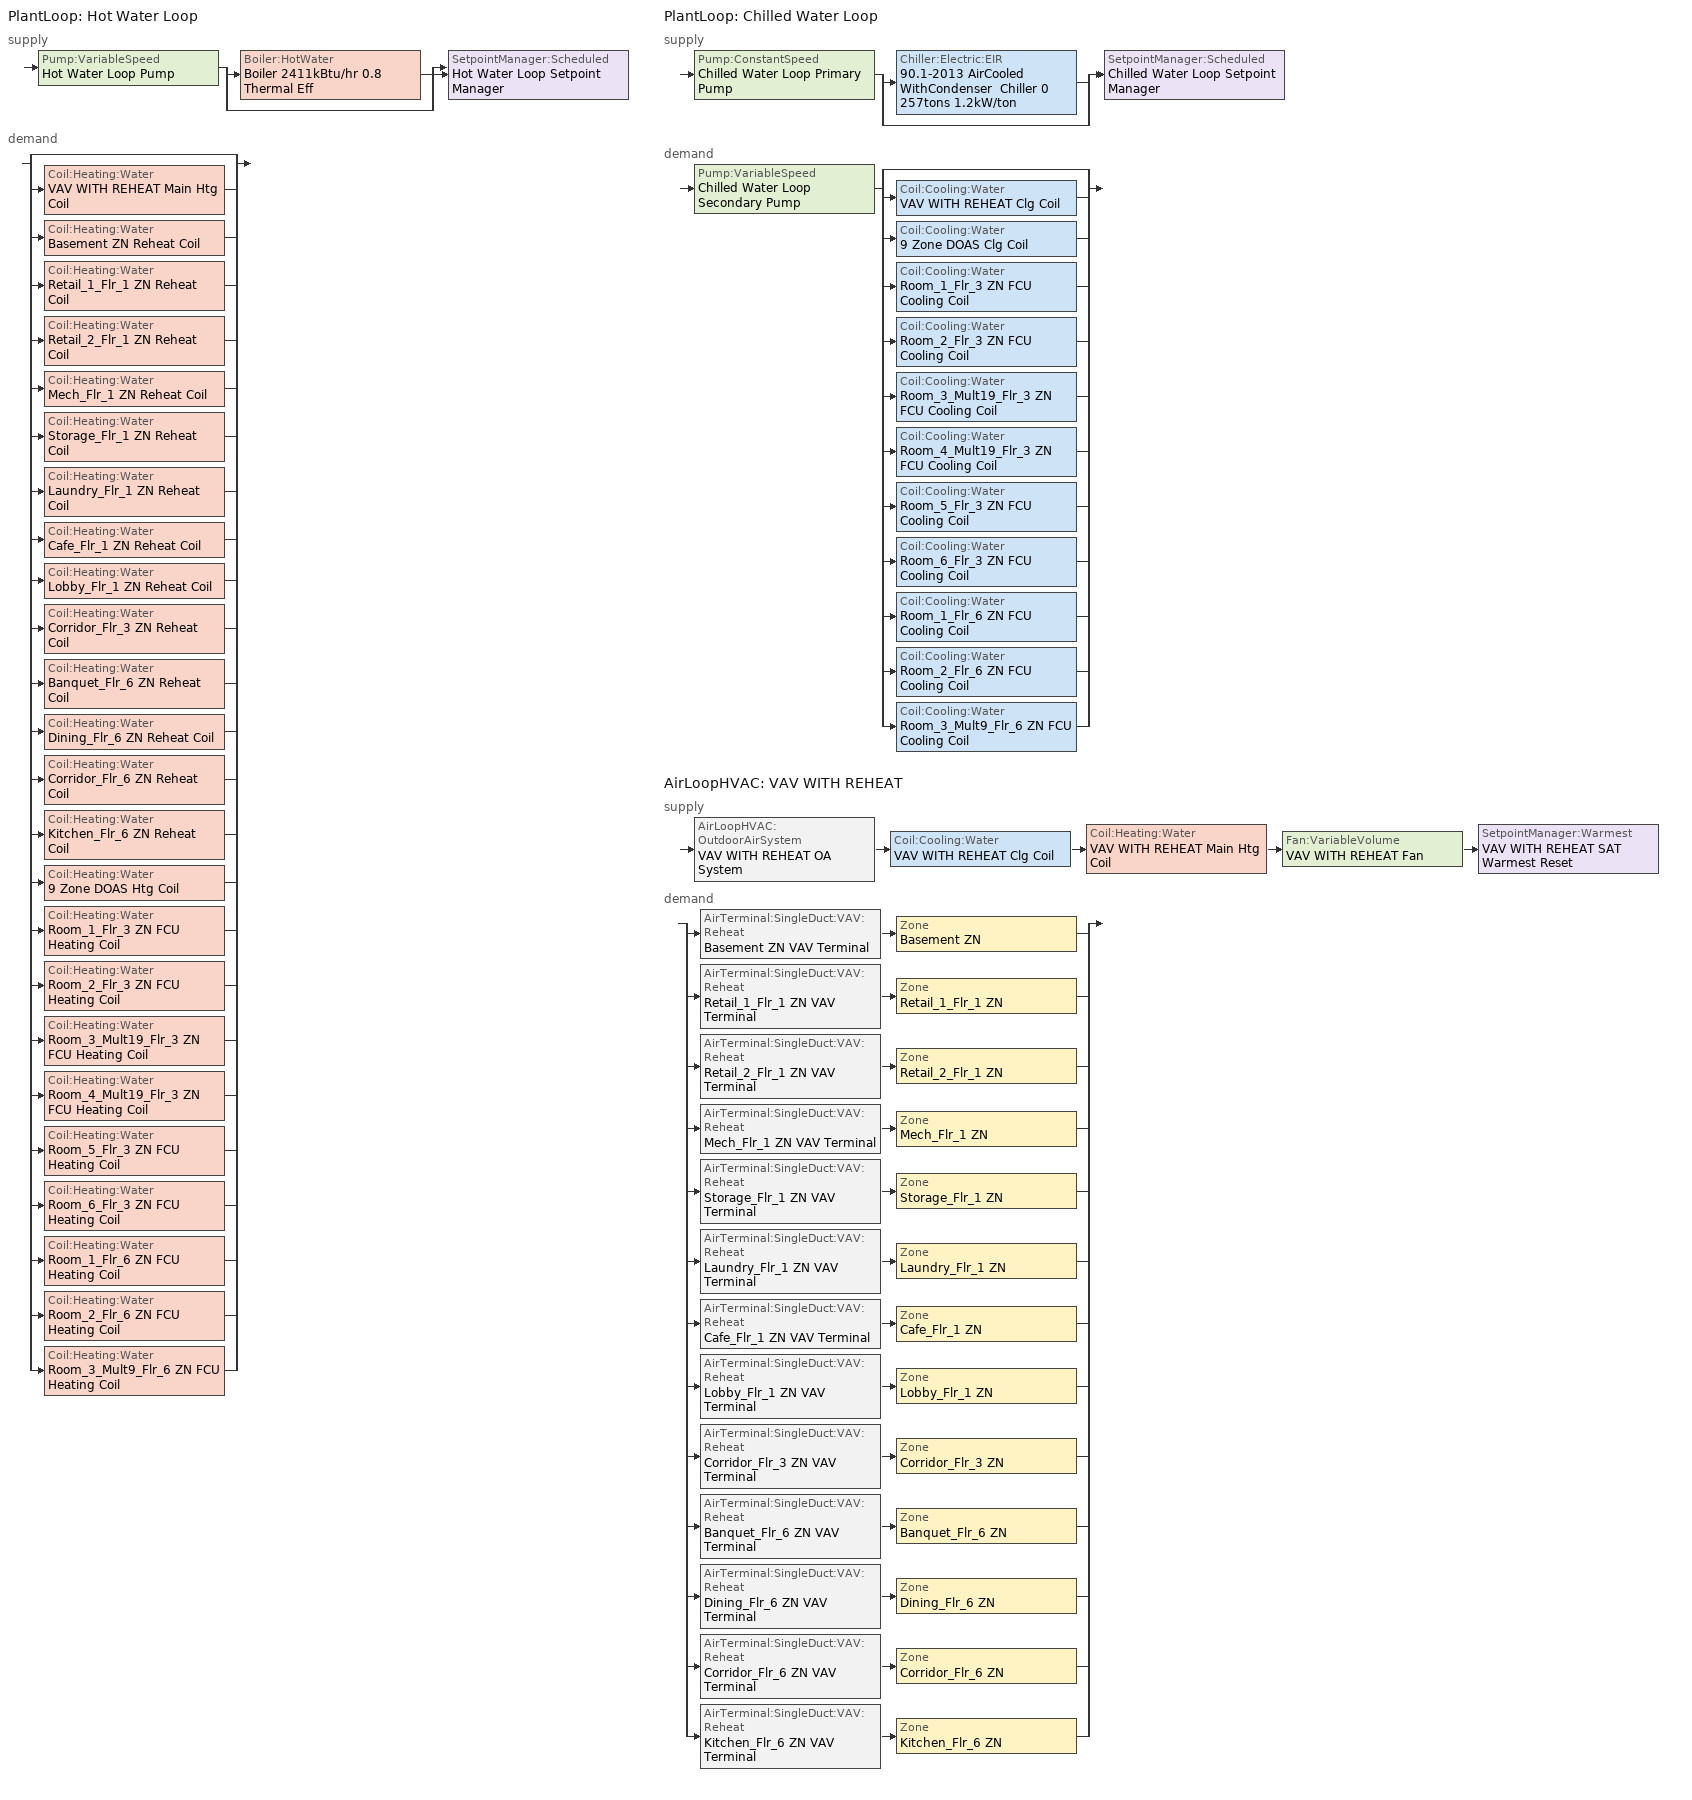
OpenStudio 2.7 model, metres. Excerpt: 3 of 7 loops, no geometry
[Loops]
PlantLoop 'Hot Water Loop'
 supply: Pump:VariableSpeed 'Hot Water Loop Pump' > split
  | Boiler:HotWater 'Boiler 2411kBtu/hr 0.8 Thermal Eff'
  | bypass
  join > SetpointManager:Scheduled 'Hot Water Loop Setpoint Manager'
 demand: split
  | bypass
  | Coil:Heating:Water 'VAV WITH REHEAT Main Htg Coil'
  | Coil:Heating:Water 'Basement ZN Reheat Coil'
  | Coil:Heating:Water 'Retail_1_Flr_1 ZN Reheat Coil'
  | Coil:Heating:Water 'Retail_2_Flr_1 ZN Reheat Coil'
  | Coil:Heating:Water 'Mech_Flr_1 ZN Reheat Coil'
  | Coil:Heating:Water 'Storage_Flr_1 ZN Reheat Coil'
  | Coil:Heating:Water 'Laundry_Flr_1 ZN Reheat Coil'
  | Coil:Heating:Water 'Cafe_Flr_1 ZN Reheat Coil'
  | Coil:Heating:Water 'Lobby_Flr_1 ZN Reheat Coil'
  | Coil:Heating:Water 'Corridor_Flr_3 ZN Reheat Coil'
  | Coil:Heating:Water 'Banquet_Flr_6 ZN Reheat Coil'
  | Coil:Heating:Water 'Dining_Flr_6 ZN Reheat Coil'
  | Coil:Heating:Water 'Corridor_Flr_6 ZN Reheat Coil'
  | Coil:Heating:Water 'Kitchen_Flr_6 ZN Reheat Coil'
  | Coil:Heating:Water '9 Zone DOAS Htg Coil'
  | Coil:Heating:Water 'Room_1_Flr_3 ZN FCU Heating Coil'
  | Coil:Heating:Water 'Room_2_Flr_3 ZN FCU Heating Coil'
  | Coil:Heating:Water 'Room_3_Mult19_Flr_3 ZN FCU Heating Coil'
  | Coil:Heating:Water 'Room_4_Mult19_Flr_3 ZN FCU Heating Coil'
  | Coil:Heating:Water 'Room_5_Flr_3 ZN FCU Heating Coil'
  | Coil:Heating:Water 'Room_6_Flr_3 ZN FCU Heating Coil'
  | Coil:Heating:Water 'Room_1_Flr_6 ZN FCU Heating Coil'
  | Coil:Heating:Water 'Room_2_Flr_6 ZN FCU Heating Coil'
  | Coil:Heating:Water 'Room_3_Mult9_Flr_6 ZN FCU Heating Coil'
PlantLoop 'Chilled Water Loop'
 supply: Pump:ConstantSpeed 'Chilled Water Loop Primary Pump' > split
  | Chiller:Electric:EIR '90.1-2013 AirCooled WithCondenser  Chiller 0 257tons 1.2kW/ton'
  | bypass
  join > SetpointManager:Scheduled 'Chilled Water Loop Setpoint Manager'
 demand: Pump:VariableSpeed 'Chilled Water Loop Secondary Pump' > split
  | bypass
  | Coil:Cooling:Water 'VAV WITH REHEAT Clg Coil'
  | Coil:Cooling:Water '9 Zone DOAS Clg Coil'
  | Coil:Cooling:Water 'Room_1_Flr_3 ZN FCU Cooling Coil'
  | Coil:Cooling:Water 'Room_2_Flr_3 ZN FCU Cooling Coil'
  | Coil:Cooling:Water 'Room_3_Mult19_Flr_3 ZN FCU Cooling Coil'
  | Coil:Cooling:Water 'Room_4_Mult19_Flr_3 ZN FCU Cooling Coil'
  | Coil:Cooling:Water 'Room_5_Flr_3 ZN FCU Cooling Coil'
  | Coil:Cooling:Water 'Room_6_Flr_3 ZN FCU Cooling Coil'
  | Coil:Cooling:Water 'Room_1_Flr_6 ZN FCU Cooling Coil'
  | Coil:Cooling:Water 'Room_2_Flr_6 ZN FCU Cooling Coil'
  | Coil:Cooling:Water 'Room_3_Mult9_Flr_6 ZN FCU Cooling Coil'
AirLoopHVAC 'VAV WITH REHEAT'
 supply: AirLoopHVAC:OutdoorAirSystem 'VAV WITH REHEAT OA System' > Coil:Cooling:Water 'VAV WITH REHEAT Clg Coil' > Coil:Heating:Water 'VAV WITH REHEAT Main Htg Coil' > Fan:VariableVolume 'VAV WITH REHEAT Fan' > SetpointManager:Warmest 'VAV WITH REHEAT SAT Warmest Reset'
 demand: split
  | AirTerminal:SingleDuct:VAV:Reheat 'Basement ZN VAV Terminal' > Zone 'Basement ZN'
  | AirTerminal:SingleDuct:VAV:Reheat 'Retail_1_Flr_1 ZN VAV Terminal' > Zone 'Retail_1_Flr_1 ZN'
  | AirTerminal:SingleDuct:VAV:Reheat 'Retail_2_Flr_1 ZN VAV Terminal' > Zone 'Retail_2_Flr_1 ZN'
  | AirTerminal:SingleDuct:VAV:Reheat 'Mech_Flr_1 ZN VAV Terminal' > Zone 'Mech_Flr_1 ZN'
  | AirTerminal:SingleDuct:VAV:Reheat 'Storage_Flr_1 ZN VAV Terminal' > Zone 'Storage_Flr_1 ZN'
  | AirTerminal:SingleDuct:VAV:Reheat 'Laundry_Flr_1 ZN VAV Terminal' > Zone 'Laundry_Flr_1 ZN'
  | AirTerminal:SingleDuct:VAV:Reheat 'Cafe_Flr_1 ZN VAV Terminal' > Zone 'Cafe_Flr_1 ZN'
  | AirTerminal:SingleDuct:VAV:Reheat 'Lobby_Flr_1 ZN VAV Terminal' > Zone 'Lobby_Flr_1 ZN'
  | AirTerminal:SingleDuct:VAV:Reheat 'Corridor_Flr_3 ZN VAV Terminal' > Zone 'Corridor_Flr_3 ZN'
  | AirTerminal:SingleDuct:VAV:Reheat 'Banquet_Flr_6 ZN VAV Terminal' > Zone 'Banquet_Flr_6 ZN'
  | AirTerminal:SingleDuct:VAV:Reheat 'Dining_Flr_6 ZN VAV Terminal' > Zone 'Dining_Flr_6 ZN'
  | AirTerminal:SingleDuct:VAV:Reheat 'Corridor_Flr_6 ZN VAV Terminal' > Zone 'Corridor_Flr_6 ZN'
  | AirTerminal:SingleDuct:VAV:Reheat 'Kitchen_Flr_6 ZN VAV Terminal' > Zone 'Kitchen_Flr_6 ZN'
[Sizing:Zone] Zone Cooling Design Supply Air Temperature Input Method=SupplyAirTemperature; Zone Cooling Design Supply Air Temperature {C}=12.7778; Zone Cooling Design Supply Air Temperature Difference {deltaC}=11.11; Zone Heating Design Supply Air Temperature Input Method=SupplyAirTemperature; Zone Heating Design Supply Air Temperature {C}=40; Zone Heating Design Supply Air Temperature Difference {deltaC}=11.11; Zone Cooling Design Supply Air Humidity Ratio {kg-H2O/kg-air}=0.0085; Zone Heating Design Supply Air Humidity Ratio {kg-H2O/kg-air}=0.008; Cooling Design Air Flow Method=DesignDayWithLimit; Heating Design Air Flow Method=DesignDay; Account for Dedicated Outdoor Air System=No; Dedicated Outdoor Air System Control Strategy=NeutralSupplyAir; Dedicated Outdoor Air Low Setpoint Temperature for Design {C}=autosize; Dedicated Outdoor Air High Setpoint Temperature for Design {C}=autosize
Name | Cooling Minimum Air Flow {m3/s}
Banquet_Flr_6 ZN; Cafe_Flr_1 ZN; Corridor_Flr_3 ZN; Corridor_Flr_6 ZN; Dining_Flr_6 ZN; Lobby_Flr_1 ZN; Mech_Flr_1 ZN; Retail_1_Flr_1 ZN; Retail_2_Flr_1 ZN; Storage_Flr_1 ZN
Laundry_Flr_1 ZN | 0.235679
[Zone equipment]
Banquet_Flr_6 ZN: Banquet_Flr_6 ZN VAV Terminal, Banquet_Flr_6 Exhaust Fan
Basement ZN: Basement ZN VAV Terminal
Cafe_Flr_1 ZN: Cafe_Flr_1 ZN VAV Terminal
Corridor_Flr_3 ZN: Corridor_Flr_3 ZN VAV Terminal
Corridor_Flr_6 ZN: Corridor_Flr_6 ZN VAV Terminal
Dining_Flr_6 ZN: Dining_Flr_6 ZN VAV Terminal, Dining_Flr_6 Exhaust Fan
Kitchen_Flr_6 ZN: Kitchen_Flr_6 ZN VAV Terminal, Kitchen_Flr_6 Exhaust Fan
Laundry_Flr_1 ZN: Laundry_Flr_1 ZN VAV Terminal, Laundry_Flr_1 Exhaust Fan
Lobby_Flr_1 ZN: Lobby_Flr_1 ZN VAV Terminal
Mech_Flr_1 ZN: Mech_Flr_1 ZN VAV Terminal
Retail_1_Flr_1 ZN: Retail_1_Flr_1 ZN VAV Terminal
Retail_2_Flr_1 ZN: Retail_2_Flr_1 ZN VAV Terminal
Storage_Flr_1 ZN: Storage_Flr_1 ZN VAV Terminal
[PlantLoop] Glycol Concentration=0; Plant Loop Volume {m3}=Autocalculate; Load Distribution Scheme=Optimal
Name | Fluid Type | Minimum Loop Temperature {C} | Maximum Loop Temperature {C} | Common Pipe Simulation
Hot Water Loop | Water | 10
Chilled Water Loop |  | 1 | 40 | CommonPipe
[Sizing:Plant] Sizing Option=NonCoincident; Zone Timesteps in Averaging Window=1; Coincident Sizing Factor Mode=None
Name | Loop Type | Design Loop Exit Temperature {C} | Loop Design Temperature Difference {deltaC}
Hot Water Loop | Heating | 60 | 11.1111
Chilled Water Loop | Cooling | 6.66667 | 6.66667
[SetpointManager:Scheduled] Control Variable=Temperature
Name | Schedule | Setpoint Node or NodeList
Hot Water Loop Setpoint Manager | Hot Water Loop Temp - 140F | Hot Water Loop Supply Outlet Node
Chilled Water Loop Setpoint Manager | Chilled Water Loop Temp - 44F | Chilled Water Loop Supply Outlet Node
[Pump:VariableSpeed] Pump Control Type=Intermittent; Skin Loss Radiative Fraction=0.5; Design Power Sizing Method=PowerPerFlowPerPressure; Design Electric Power per Unit Flow Rate {W/(m3/s)}=348701.1; Design Shaft Power per Unit Flow Rate per Unit Head {W-s/m3-Pa}=1.28205; Design Minimum Flow Rate Fraction=0
Name | Rated Pump Head {Pa} | Motor Efficiency | Fraction of Motor Inefficiencies to Fluid Stream | Coefficient 1 of the Part Load Performance Curve | Coefficient 2 of the Part Load Performance Curve | Coefficient 3 of the Part Load Performance Curve | Coefficient 4 of the Part Load Performance Curve
Hot Water Loop Pump | 179344 | 0.895
Chilled Water Loop Secondary Pump | 134508 | 0.917 | 0 | 0 | 0.0205 | 0.4101 | 0.5753
[Boiler:HotWater]
Boiler 2411kBtu/hr 0.8 Thermal Eff: Fuel Type=NaturalGas; Nominal Thermal Efficiency=0.8; Efficiency Curve Temperature Evaluation Variable=LeavingBoiler; Normalized Boiler Efficiency Curve=Boiler with Minimum Turndown; Design Water Outlet Temperature {C}=81; Minimum Part Load Ratio=0; Maximum Part Load Ratio=1.2; Optimum Part Load Ratio=1; Water Outlet Upper Temperature Limit {C}=95; Boiler Flow Mode=LeavingSetpointModulated; Parasitic Electric Load {W}=0; Sizing Factor=1.2
[Pump:ConstantSpeed]
Chilled Water Loop Primary Pump: Rated Flow Rate {m3/s}=autosize; Rated Pump Head {Pa}=44836; Rated Power Consumption {W}=autosize; Motor Efficiency=0.895; Fraction of Motor Inefficiencies to Fluid Stream=0; Pump Control Type=Intermittent; Design Power Sizing Method=PowerPerFlowPerPressure; Design Electric Power per Unit Flow Rate {W/(m3/s)}=348701.1; Design Shaft Power per Unit Flow Rate per Unit Head {W-s/m3-Pa}=1.28205
[Chiller:Electric:EIR]
90.1-2013 AirCooled WithCondenser  Chiller 0 257tons 1.2kW/ton: Reference Capacity {W}=Autosize; Reference COP {W/W}=2.96044; Reference Leaving Chilled Water Temperature {C}=6.66667; Reference Entering Condenser Fluid Temperature {C}=35; Cooling Capacity Function of Temperature Curve=AirCooled_Chiller_2010_PathA_CAPFT; Electric Input to Cooling Output Ratio Function of Temperature Curve=AirCooled_Chiller_2010_PathA_EIRFT; Electric Input to Cooling Output Ratio Function of Part Load Ratio Curve=AirCooled_Chiller_AllCapacities_2004_2010_EIRFPLR; Minimum Part Load Ratio=0.15; Maximum Part Load Ratio=1; Optimum Part Load Ratio=1; Minimum Unloading Ratio=0.25; Condenser Type=AirCooled; Leaving Chilled Water Lower Temperature Limit {C}=2.22222; Chiller Flow Mode=ConstantFlow; Design Heat Recovery Water Flow Rate {m3/s}=0; Sizing Factor=1; Basin Heater Capacity {W/K}=0; Basin Heater Setpoint Temperature {C}=10
[AirLoopHVAC]
VAV WITH REHEAT: Availability Schedule=HotelLarge HVACOperationSchd; Design Supply Air Flow Rate {m3/s}=AutoSize
[Sizing:System]
VAV WITH REHEAT: Type of Load to Size On=Sensible; Design Outdoor Air Flow Rate {m3/s}=9.34373; Central Heating Maximum System Air Flow Ratio=0.3; Preheat Design Temperature {C}=7.22222; Preheat Design Humidity Ratio {kg-H2O/kg-Air}=0.008; Precool Design Temperature {C}=12.7778; Precool Design Humidity Ratio {kg-H2O/kg-Air}=0.008; Central Cooling Design Supply Air Temperature {C}=12.7778; Central Heating Design Supply Air Temperature {C}=12.7778; Sizing Option=Coincident; 100% Outdoor Air in Cooling=No; 100% Outdoor Air in Heating=No; Central Cooling Design Supply Air Humidity Ratio {kg-H2O/kg-Air}=0.0085; Central Heating Design Supply Air Humidity Ratio {kg-H2O/kg-Air}=0.008; Cooling Design Air Flow Method=DesignDay; Cooling Design Air Flow Rate {m3/s}=0; Heating Design Air Flow Method=DesignDay; Heating Design Air Flow Rate {m3/s}=0; System Outdoor Air Method=ZoneSum; Zone Maximum Outdoor Air Fraction=1; Cooling Supply Air Flow Rate Per Floor Area {m3/s-m2}=0.00996765; Cooling Fraction of Autosized Cooling Supply Air Flow Rate=1; Cooling Supply Air Flow Rate Per Unit Cooling Capacity {m3/s-W}=3.94755e-05; Heating Supply Air Flow Rate Per Floor Area {m3/s-m2}=0.00996765; Heating Fraction of Autosized Heating Supply Air Flow Rate=1; Heating Fraction of Autosized Cooling Supply Air Flow Rate=1; Heating Supply Air Flow Rate Per Unit Heating Capacity {m3/s-W}=3.15882e-05; Cooling Design Capacity Method=CoolingDesignCapacity; Cooling Design Capacity {W}=autosize; Cooling Design Capacity Per Floor Area {W/m2}=234.7; Fraction of Autosized Cooling Design Capacity=1; Heating Design Capacity Method=HeatingDesignCapacity; Heating Design Capacity {W}=autosize; Heating Design Capacity Per Floor Area {W/m2}=157; Fraction of Autosized Heating Design Capacity=1; Central Cooling Capacity Control Method=OnOff
[Fan:VariableVolume]
VAV WITH REHEAT Fan: Availability Schedule=Always On Discrete; Fan Total Efficiency=0.6175; Pressure Rise {Pa}=1389.92; Maximum Flow Rate {m3/s}=Autosize; Fan Power Minimum Flow Rate Input Method=Fraction; Fan Power Minimum Flow Fraction=0.25; Fan Power Minimum Air Flow Rate {m3/s}=0; Motor Efficiency=0.95; Motor In Airstream Fraction=1; Fan Power Coefficient 1=0.04076; Fan Power Coefficient 2=0.0881; Fan Power Coefficient 3=-0.0729; Fan Power Coefficient 4=0.9437; Fan Power Coefficient 5=0
[Coil:Heating:Water] Availability Schedule=Always On Discrete; Rated Inlet Water Temperature {C}=60; Rated Outlet Water Temperature {C}=48.8889
Name | Rated Inlet Air Temperature {C} | Rated Outlet Air Temperature {C}
VAV WITH REHEAT Main Htg Coil | 7.22222 | 12.7778
Basement ZN Reheat Coil; Retail_1_Flr_1 ZN Reheat Coil; Retail_2_Flr_1 ZN Reheat Coil; Mech_Flr_1 ZN Reheat Coil; Storage_Flr_1 ZN Reheat Coil; Laundry_Flr_1 ZN Reheat Coil; Cafe_Flr_1 ZN Reheat Coil; Lobby_Flr_1 ZN Reheat Coil; Corridor_Flr_3 ZN Reheat Coil; Banquet_Flr_6 ZN Reheat Coil; Dining_Flr_6 ZN Reheat Coil; Corridor_Flr_6 ZN Reheat Coil; Kitchen_Flr_6 ZN Reheat Coil | 12.7778 | 32.2222
9 Zone DOAS Htg Coil | 16.6 | 32.2
Room_1_Flr_3 ZN FCU Heating Coil; Room_2_Flr_3 ZN FCU Heating Coil; Room_3_Mult19_Flr_3 ZN FCU Heating Coil; Room_4_Mult19_Flr_3 ZN FCU Heating Coil; Room_5_Flr_3 ZN FCU Heating Coil; Room_6_Flr_3 ZN FCU Heating Coil; Room_1_Flr_6 ZN FCU Heating Coil; Room_2_Flr_6 ZN FCU Heating Coil; Room_3_Mult9_Flr_6 ZN FCU Heating Coil | 16.6 | 40
[Controller:WaterCoil] Minimum Actuated Flow {m3/s}=0
Name | Water Coil | Action | Controller Convergence Tolerance {deltaC}
VAV WITH REHEAT Main Htg Coil Controller | VAV WITH REHEAT Main Htg Coil | Normal | 0.0001
VAV WITH REHEAT Clg Coil Controller | VAV WITH REHEAT Clg Coil | Reverse
Basement ZN Reheat Coil Controller | Basement ZN Reheat Coil | Normal | 0.0001
Retail_1_Flr_1 ZN Reheat Coil Controller | Retail_1_Flr_1 ZN Reheat Coil | Normal | 0.0001
Retail_2_Flr_1 ZN Reheat Coil Controller | Retail_2_Flr_1 ZN Reheat Coil | Normal | 0.0001
Mech_Flr_1 ZN Reheat Coil Controller | Mech_Flr_1 ZN Reheat Coil | Normal | 0.0001
Storage_Flr_1 ZN Reheat Coil Controller | Storage_Flr_1 ZN Reheat Coil | Normal | 0.0001
Laundry_Flr_1 ZN Reheat Coil Controller | Laundry_Flr_1 ZN Reheat Coil | Normal | 0.0001
Cafe_Flr_1 ZN Reheat Coil Controller | Cafe_Flr_1 ZN Reheat Coil | Normal | 0.0001
Lobby_Flr_1 ZN Reheat Coil Controller | Lobby_Flr_1 ZN Reheat Coil | Normal | 0.0001
Corridor_Flr_3 ZN Reheat Coil Controller | Corridor_Flr_3 ZN Reheat Coil | Normal | 0.0001
Banquet_Flr_6 ZN Reheat Coil Controller | Banquet_Flr_6 ZN Reheat Coil | Normal | 0.0001
Dining_Flr_6 ZN Reheat Coil Controller | Dining_Flr_6 ZN Reheat Coil | Normal | 0.0001
Corridor_Flr_6 ZN Reheat Coil Controller | Corridor_Flr_6 ZN Reheat Coil | Normal | 0.0001
Kitchen_Flr_6 ZN Reheat Coil Controller | Kitchen_Flr_6 ZN Reheat Coil | Normal | 0.0001
9 Zone DOAS Htg Coil Controller | 9 Zone DOAS Htg Coil | Normal | 0.0001
9 Zone DOAS Clg Coil Controller | 9 Zone DOAS Clg Coil | Reverse
Room_1_Flr_3 ZN FCU Cooling Coil Controller | Room_1_Flr_3 ZN FCU Cooling Coil | Reverse
Room_1_Flr_3 ZN FCU Heating Coil Controller | Room_1_Flr_3 ZN FCU Heating Coil | Normal | 0.0001
Room_2_Flr_3 ZN FCU Cooling Coil Controller | Room_2_Flr_3 ZN FCU Cooling Coil | Reverse
Room_2_Flr_3 ZN FCU Heating Coil Controller | Room_2_Flr_3 ZN FCU Heating Coil | Normal | 0.0001
Room_3_Mult19_Flr_3 ZN FCU Cooling Coil Controller | Room_3_Mult19_Flr_3 ZN FCU Cooling Coil | Reverse
Room_3_Mult19_Flr_3 ZN FCU Heating Coil Controller | Room_3_Mult19_Flr_3 ZN FCU Heating Coil | Normal | 0.0001
Room_4_Mult19_Flr_3 ZN FCU Cooling Coil Controller | Room_4_Mult19_Flr_3 ZN FCU Cooling Coil | Reverse
Room_4_Mult19_Flr_3 ZN FCU Heating Coil Controller | Room_4_Mult19_Flr_3 ZN FCU Heating Coil | Normal | 0.0001
Room_5_Flr_3 ZN FCU Cooling Coil Controller | Room_5_Flr_3 ZN FCU Cooling Coil | Reverse
Room_5_Flr_3 ZN FCU Heating Coil Controller | Room_5_Flr_3 ZN FCU Heating Coil | Normal | 0.0001
Room_6_Flr_3 ZN FCU Cooling Coil Controller | Room_6_Flr_3 ZN FCU Cooling Coil | Reverse
Room_6_Flr_3 ZN FCU Heating Coil Controller | Room_6_Flr_3 ZN FCU Heating Coil | Normal | 0.0001
Room_1_Flr_6 ZN FCU Cooling Coil Controller | Room_1_Flr_6 ZN FCU Cooling Coil | Reverse
Room_1_Flr_6 ZN FCU Heating Coil Controller | Room_1_Flr_6 ZN FCU Heating Coil | Normal | 0.0001
Room_2_Flr_6 ZN FCU Cooling Coil Controller | Room_2_Flr_6 ZN FCU Cooling Coil | Reverse
Room_2_Flr_6 ZN FCU Heating Coil Controller | Room_2_Flr_6 ZN FCU Heating Coil | Normal | 0.0001
Room_3_Mult9_Flr_6 ZN FCU Cooling Coil Controller | Room_3_Mult9_Flr_6 ZN FCU Cooling Coil | Reverse
Room_3_Mult9_Flr_6 ZN FCU Heating Coil Controller | Room_3_Mult9_Flr_6 ZN FCU Heating Coil | Normal | 0.0001
[Coil:Cooling:Water] Availability Schedule=Always On Discrete; Design Inlet Water Temperature {C}=Autosize; Heat Exchanger Configuration=CrossFlow
VAV WITH REHEAT Clg Coil; 9 Zone DOAS Clg Coil; Room_1_Flr_3 ZN FCU Cooling Coil; Room_2_Flr_3 ZN FCU Cooling Coil; Room_3_Mult19_Flr_3 ZN FCU Cooling Coil; Room_4_Mult19_Flr_3 ZN FCU Cooling Coil; Room_5_Flr_3 ZN FCU Cooling Coil; Room_6_Flr_3 ZN FCU Cooling Coil; Room_1_Flr_6 ZN FCU Cooling Coil; Room_2_Flr_6 ZN FCU Cooling Coil; Room_3_Mult9_Flr_6 ZN FCU Cooling Coil
[Controller:OutdoorAir]
VAV WITH REHEAT OA Controller: Minimum Outdoor Air Flow Rate {m3/s}=autosize; Maximum Outdoor Air Flow Rate {m3/s}=Autosize; Economizer Control Type=DifferentialEnthalpy; Economizer Control Action Type=ModulateFlow; Lockout Type=NoLockout; Minimum Limit Type=FixedMinimum; Minimum Outdoor Air Schedule=HotelLarge MinOA_MotorizedDamper_Sched; Controller Mechanical Ventilation=VAV WITH REHEAT Vent Controller; High Humidity Control=No; Heat Recovery Bypass Control Type=BypassWhenOAFlowGreaterThanMinimum
[Controller:MechanicalVentilation]
VAV WITH REHEAT Vent Controller: Availability Schedule=Always On Discrete; System Outdoor Air Method=ZoneSum
[AirLoopHVAC:OutdoorAirSystem]
VAV WITH REHEAT OA System: Controller=VAV WITH REHEAT OA Controller
[AvailabilityManager:NightCycle] Control Type=CycleOnAny; Thermostat Tolerance {deltaC}=1
Name | Cycling Run Time {s}
Availability Manager Night Cycle 1 | 1800
Availability Manager Night Cycle 2 | 3600
[AirTerminal:SingleDuct:VAV:Reheat] Availability Schedule=Always On Discrete; Maximum Air Flow Rate {m3/s}=AutoSize; Zone Minimum Air Flow Input Method=Constant; Fixed Minimum Air Flow Rate {m3/s}=0; Maximum Hot Water or Steam Flow Rate {m3/s}=AutoSize; Minimum Hot Water or Steam Flow Rate {m3/s}=0; Convergence Tolerance=0.001; Damper Heating Action=ReverseWithLimits; Maximum Flow per Zone Floor Area During Reheat {m3/s-m2}=AutoSize; Maximum Flow Fraction During Reheat=0.5; Maximum Reheat Air Temperature {C}=32.2222; Control For Outdoor Air=No
Name | Constant Minimum Air Flow Fraction | Reheat Coil
Basement ZN VAV Terminal | 0.842512 | Basement ZN Reheat Coil
Retail_1_Flr_1 ZN VAV Terminal | 0.7 | Retail_1_Flr_1 ZN Reheat Coil
Retail_2_Flr_1 ZN VAV Terminal | 0.7 | Retail_2_Flr_1 ZN Reheat Coil
Mech_Flr_1 ZN VAV Terminal | 0.667596 | Mech_Flr_1 ZN Reheat Coil
Storage_Flr_1 ZN VAV Terminal | 0.850416 | Storage_Flr_1 ZN Reheat Coil
Laundry_Flr_1 ZN VAV Terminal | 0.2 | Laundry_Flr_1 ZN Reheat Coil
Cafe_Flr_1 ZN VAV Terminal | 0.7 | Cafe_Flr_1 ZN Reheat Coil
Lobby_Flr_1 ZN VAV Terminal | 0.7 | Lobby_Flr_1 ZN Reheat Coil
Corridor_Flr_3 ZN VAV Terminal | 0.2 | Corridor_Flr_3 ZN Reheat Coil
Banquet_Flr_6 ZN VAV Terminal | 0.7 | Banquet_Flr_6 ZN Reheat Coil
Dining_Flr_6 ZN VAV Terminal | 0.7 | Dining_Flr_6 ZN Reheat Coil
Corridor_Flr_6 ZN VAV Terminal | 0.230024 | Corridor_Flr_6 ZN Reheat Coil
Kitchen_Flr_6 ZN VAV Terminal | 0.7 | Kitchen_Flr_6 ZN Reheat Coil
[Fan:OnOff] Availability Schedule=Always On Discrete; Fan Total Efficiency=0.385; Pressure Rise {Pa}=270.9; Maximum Flow Rate {m3/s}=autosize; Motor Efficiency=0.7; Motor In Airstream Fraction=1
Name | Fan Power Ratio Function of Speed Ratio Curve | Fan Efficiency Ratio Function of Speed Ratio Curve
Room_1_Flr_3 ZN Fan Coil fan | Fan On Off Power Curve | Fan On Off Efficiency Curve
Room_2_Flr_3 ZN Fan Coil fan | Fan On Off Power Curve 1 | Fan On Off Efficiency Curve 1
Room_3_Mult19_Flr_3 ZN Fan Coil fan | Fan On Off Power Curve 2 | Fan On Off Efficiency Curve 2
Room_4_Mult19_Flr_3 ZN Fan Coil fan | Fan On Off Power Curve 3 | Fan On Off Efficiency Curve 3
Room_5_Flr_3 ZN Fan Coil fan | Fan On Off Power Curve 4 | Fan On Off Efficiency Curve 4
Room_6_Flr_3 ZN Fan Coil fan | Fan On Off Power Curve 5 | Fan On Off Efficiency Curve 5
Room_1_Flr_6 ZN Fan Coil fan | Fan On Off Power Curve 6 | Fan On Off Efficiency Curve 6
Room_2_Flr_6 ZN Fan Coil fan | Fan On Off Power Curve 7 | Fan On Off Efficiency Curve 7
Room_3_Mult9_Flr_6 ZN Fan Coil fan | Fan On Off Power Curve 8 | Fan On Off Efficiency Curve 8
[ZoneHVAC:FourPipeFanCoil] Availability Schedule=Always On Discrete; Capacity Control Method=CyclingFan; Maximum Supply Air Flow Rate {m3/s}=autosize; Maximum Outdoor Air Flow Rate {m3/s}=0; Maximum Cold Water Flow Rate {m3/s}=autosize; Maximum Hot Water Flow Rate {m3/s}=autosize; Minimum Supply Air Temperature in Cooling Mode {C}=autosize; Maximum Supply Air Temperature in Heating Mode {C}=autosize
Name | Supply Air Fan | Cooling Coil | Heating Coil
Room_1_Flr_3 ZN FCU | Room_1_Flr_3 ZN Fan Coil fan | Room_1_Flr_3 ZN FCU Cooling Coil | Room_1_Flr_3 ZN FCU Heating Coil
Room_2_Flr_3 ZN FCU | Room_2_Flr_3 ZN Fan Coil fan | Room_2_Flr_3 ZN FCU Cooling Coil | Room_2_Flr_3 ZN FCU Heating Coil
Room_3_Mult19_Flr_3 ZN FCU | Room_3_Mult19_Flr_3 ZN Fan Coil fan | Room_3_Mult19_Flr_3 ZN FCU Cooling Coil | Room_3_Mult19_Flr_3 ZN FCU Heating Coil
Room_4_Mult19_Flr_3 ZN FCU | Room_4_Mult19_Flr_3 ZN Fan Coil fan | Room_4_Mult19_Flr_3 ZN FCU Cooling Coil | Room_4_Mult19_Flr_3 ZN FCU Heating Coil
Room_5_Flr_3 ZN FCU | Room_5_Flr_3 ZN Fan Coil fan | Room_5_Flr_3 ZN FCU Cooling Coil | Room_5_Flr_3 ZN FCU Heating Coil
Room_6_Flr_3 ZN FCU | Room_6_Flr_3 ZN Fan Coil fan | Room_6_Flr_3 ZN FCU Cooling Coil | Room_6_Flr_3 ZN FCU Heating Coil
Room_1_Flr_6 ZN FCU | Room_1_Flr_6 ZN Fan Coil fan | Room_1_Flr_6 ZN FCU Cooling Coil | Room_1_Flr_6 ZN FCU Heating Coil
Room_2_Flr_6 ZN FCU | Room_2_Flr_6 ZN Fan Coil fan | Room_2_Flr_6 ZN FCU Cooling Coil | Room_2_Flr_6 ZN FCU Heating Coil
Room_3_Mult9_Flr_6 ZN FCU | Room_3_Mult9_Flr_6 ZN Fan Coil fan | Room_3_Mult9_Flr_6 ZN FCU Cooling Coil | Room_3_Mult9_Flr_6 ZN FCU Heating Coil
[Refrigeration:Compressor] Refrigeration Compressor Power Curve=New_Low_Temp_Comp_Pwr_Curve; Refrigeration Compressor Capacity Curve=New_Low_Temp_Comp_Cap_Curve; Rated Return Gas Temperature {C}=18.3; Rated Subcooling {deltaC}=0
Refrigeration Compressor 1; Refrigeration Compressor 2; Refrigeration Compressor 3; Refrigeration Compressor 4; Refrigeration Compressor 5; Refrigeration Compressor 6; Refrigeration Compressor 7; Refrigeration Compressor 8; Refrigeration Compressor 9; Refrigeration Compressor 10; Refrigeration Compressor 11; Refrigeration Compressor 12; Refrigeration Compressor 13; Refrigeration Compressor 14; Refrigeration Compressor 15; Refrigeration Compressor 16; Refrigeration Compressor 17; Refrigeration Compressor 18; Refrigeration Compressor 19; Refrigeration Compressor 20
[Fan:ZoneExhaust] Fan Total Efficiency=0.385; Pressure Rise {Pa}=124.544; System Availability Manager Coupling Mode=Decoupled
Name | Availability Schedule | Maximum Flow Rate {m3/s} | Balanced Exhaust Fraction Schedule
Banquet_Flr_6 Exhaust Fan; Dining_Flr_6 Exhaust Fan | HotelLarge Kitchen_Exhaust_SCH | 0.943895
Kitchen_Flr_6 Exhaust Fan | HotelLarge Kitchen_Exhaust_SCH | 1.88779 | HotelLarge Kitchen Exhaust Fan Balanced Exhaust Fraction Schedule
Laundry_Flr_1 Exhaust Fan | HotelLarge Hours_of_operation | 0.235974
[EnergyManagementSystem:Sensor] Output Variable or Output Meter Index Key=Environment
Name | Output Variable or Output Meter
Mains_Water_Temp_Sen | Site Mains Water Temperature
OAT | Site Outdoor Air Drybulb Temperature
[EnergyManagementSystem:Actuator] Actuated Component Control Type=Schedule Value
Name | Actuated Component | Actuated Component Type
Mains_Water_Temp_Act | Mains Water Temperature | Schedule:Constant
VAVWITHREHEATHtgSch0 | HotelLarge HTGSETP_SCH | Schedule:Year
VAVWITHREHEATClgSch0 | HotelLarge CLGSETP_SCH | Schedule:Year
[EnergyManagementSystem:Program]
Mains_Water_Prg: SET Mains_Water_Temp_Act = Mains_Water_Temp_Sen
VAVWITHREHEATOptimumStartProg0: IF DaylightSavings==0 && DayOfWeek>1 && Hour==5 && OAT<23.9 && OAT>1.7; SET VAVWITHREHEATClgSch0 = 29.4; SET VAVWITHREHEATHtgSch0 = 15.6; ELSEIF DaylightSavings==0 && DayOfWeek==1 && Hour==7 && OAT<23.9 && OAT>1.7; SET VAVWITHREHEATClgSch0 = 29.4; SET VAVWITHREHEATHtgSch0 = 15.6; ELSEIF DaylightSavings==1 && DayOfWeek>1 && Hour==4 && OAT<23.9 && OAT>1.7; SET VAVWITHREHEATClgSch0 = 29.4; SET VAVWITHREHEATHtgSch0 = 15.6; ELSEIF DaylightSavings==1 && DayOfWeek==1 && Hour==6 && OAT<23.9 && OAT>1.7; SET VAVWITHREHEATClgSch0 = 29.4; SET VAVWITHREHEATHtgSch0 = 15.6; ELSE; SET VAVWITHREHEATClgSch0 = NULL; SET VAVWITHREHEATHtgSch0 = NULL; ENDIF
[EnergyManagementSystem:ProgramCallingManager]
Mains_Water_Prg_Mgr: BeginTimestepBeforePredictor; Mains_Water_Prg
VAVWITHREHEATOptimumStartCallingManager0: BeginTimestepBeforePredictor; VAVWITHREHEATOptimumStartProg0
[HeatExchanger:AirToAir:SensibleAndLatent] Availability Schedule=Always On Discrete; Nominal Supply Air Flow Rate {m3/s}=autosize; Sensible Effectiveness at 100% Heating Air Flow=0.7; Latent Effectiveness at 100% Heating Air Flow=0.6; Sensible Effectiveness at 75% Heating Air Flow=0.7; Latent Effectiveness at 75% Heating Air Flow=0.6; Sensible Effectiveness at 100% Cooling Air Flow=0.75; Latent Effectiveness at 100% Cooling Air Flow=0.6; Sensible Effectiveness at 75% Cooling Air Flow=0.75; Latent Effectiveness at 75% Cooling Air Flow=0.6; Supply Air Outlet Temperature Control=No; Heat Exchanger Type=Rotary; Frost Control Type=ExhaustOnly; Threshold Temperature {C}=-23.3; Initial Defrost Time Fraction=0.167; Rate of Defrost Time Fraction Increase {1/K}=1.44; Economizer Lockout=Yes
Name | Nominal Electric Power {W}
9 Zone DOAS ERV | 1521.67
VAV WITH REHEAT ERV | 4327.96
[SetpointManager:OutdoorAirPretreat] Minimum Setpoint Temperature {C}=-99; Maximum Setpoint Temperature {C}=99; Minimum Setpoint Humidity Ratio {kgWater/kgDryAir}=1e-005; Maximum Setpoint Humidity Ratio {kgWater/kgDryAir}=1
Name | Setpoint Node or NodeList
Setpoint Manager Outdoor Air Pretreat 1 | 9 Zone DOAS ERV Primary Outlet Air Node
Setpoint Manager Outdoor Air Pretreat 2 | VAV WITH REHEAT ERV Primary Outlet Air Node
[SetpointManager:Warmest]
VAV WITH REHEAT SAT Warmest Reset: Control Variable=Temperature; Minimum Setpoint Temperature {C}=12.7778; Maximum Setpoint Temperature {C}=15.5556; Strategy=MaximumTemperature; Setpoint Node or NodeList=VAV WITH REHEAT Supply Outlet Node
[Schedule:Ruleset]
Name | Default Day Schedule | Summer Design Day Schedule | Winter Design Day Schedule
HotelLarge HTGSETP_SCH | HotelLarge HTGSETP_SCH Default | HotelLarge HTGSETP_SCH Summer Design Day | HotelLarge HTGSETP_SCH Winter Design Day
HotelLarge CLGSETP_SCH | HotelLarge CLGSETP_SCH Default | HotelLarge CLGSETP_SCH Summer Design Day | HotelLarge CLGSETP_SCH Winter Design Day
Hot Water Loop Temp - 140F | Hot Water Loop Temp - 140F Default
Chilled Water Loop Temp - 44F | Chilled Water Loop Temp - 44F Default
HotelLarge HVACOperationSchd | HotelLarge HVACOperationSchd Default | HotelLarge HVACOperationSchd Summer Design Day | HotelLarge HVACOperationSchd Winter Design Day
HotelLarge MinOA_MotorizedDamper_Sched | HotelLarge MinOA_MotorizedDamper_Sched Default | HotelLarge MinOA_MotorizedDamper_Sched Summer Design Day | HotelLarge MinOA_MotorizedDamper_Sched Winter Design Day
HotelLarge Kitchen_Exhaust_SCH | HotelLarge Kitchen_Exhaust_SCH Default | HotelLarge Kitchen_Exhaust_SCH Summer Design Day | HotelLarge Kitchen_Exhaust_SCH Winter Design Day
HotelLarge Kitchen Exhaust Fan Balanced Exhaust Fraction Schedule | HotelLarge Kitchen Exhaust Fan Balanced Exhaust Fraction Schedule Default | HotelLarge Kitchen Exhaust Fan Balanced Exhaust Fraction Schedule Summer Design Day | HotelLarge Kitchen Exhaust Fan Balanced Exhaust Fraction Schedule Winter Design Day
HotelLarge Hours_of_operation | HotelLarge Hours_of_operation Default | HotelLarge Hours_of_operation Summer Design Day | HotelLarge Hours_of_operation Winter Design Day
[Schedule:Day]
HotelLarge HTGSETP_SCH Default; HotelLarge HTGSETP_SCH Winter Design Day; HotelLarge HTGSETP_SCH Summer Design Day: 24, 0, 21
HotelLarge CLGSETP_SCH Default; HotelLarge CLGSETP_SCH Winter Design Day; HotelLarge CLGSETP_SCH Summer Design Day: 24, 0, 24
Hot Water Loop Temp - 140F Default: 24, 0, 60
Chilled Water Loop Temp - 44F Default: 24, 0, 6.66667
HotelLarge HVACOperationSchd Default; HotelLarge HVACOperationSchd Winter Design Day; HotelLarge HVACOperationSchd Summer Design Day; HotelLarge MinOA_MotorizedDamper_Sched Default; HotelLarge MinOA_MotorizedDamper_Sched Winter Design Day; HotelLarge MinOA_MotorizedDamper_Sched Summer Design Day; HotelLarge Hours_of_operation Default; HotelLarge Hours_of_operation Winter Design Day; HotelLarge Hours_of_operation Summer Design Day: 24, 0, 1
HotelLarge Kitchen_Exhaust_SCH Default; HotelLarge Kitchen_Exhaust_SCH Winter Design Day; HotelLarge Kitchen_Exhaust_SCH Summer Design Day: 7, 0, 0, 24, 0, 1
HotelLarge Kitchen Exhaust Fan Balanced Exhaust Fraction Schedule Default; HotelLarge Kitchen Exhaust Fan Balanced Exhaust Fraction Schedule Winter Design Day; HotelLarge Kitchen Exhaust Fan Balanced Exhaust Fraction Schedule Summer Design Day: 7, 0, 0, 24, 0, 0.508715
[Schedule:Constant]
Name | Value
Always On Discrete | 1
Mains Water Temperature | 10
[Curve:Exponent] Coefficient1 Constant=1; Coefficient2 Constant=0; Coefficient3 Constant=0; Minimum Value of x=0; Maximum Value of x=1
Fan On Off Power Curve; Fan On Off Power Curve 1; Fan On Off Power Curve 2; Fan On Off Power Curve 3; Fan On Off Power Curve 4; Fan On Off Power Curve 5; Fan On Off Power Curve 6; Fan On Off Power Curve 7; Fan On Off Power Curve 8
[Curve:Cubic] Minimum Value of x=0
Name | Coefficient1 Constant | Coefficient2 x | Coefficient3 x**2 | Coefficient4 x**3 | Maximum Value of x
Fan On Off Efficiency Curve; Fan On Off Efficiency Curve 1; Fan On Off Efficiency Curve 2; Fan On Off Efficiency Curve 3; Fan On Off Efficiency Curve 4; Fan On Off Efficiency Curve 5; Fan On Off Efficiency Curve 6; Fan On Off Efficiency Curve 7; Fan On Off Efficiency Curve 8 | 1 | 0 | 0 | 0 | 1
Boiler with Minimum Turndown | 0.7791 | 1.4745 | -2.5795 | 1.3467 | 1.3
[Curve:Bicubic] Minimum Value of x=-40; Maximum Value of x=-17.8; Minimum Value of y=4.4; Maximum Value of y=54.4
Name | Coefficient1 Constant | Coefficient2 x | Coefficient3 x**2 | Coefficient4 y | Coefficient5 y**2 | Coefficient6 x*y | Coefficient7 x**3 | Coefficient8 y**3 | Coefficient9 x**2*y | Coefficient10 x*y**2
New_Low_Temp_Comp_Pwr_Curve | 6274.99 | 61.3907 | 1.62085 | 129.113 | 0.874116 | 1.95812 | 0.0302933 | 0.00575468 | 0.00465396 | -0.000749905
New_Low_Temp_Comp_Cap_Curve | 58336.9 | 1561.74 | 6.60681 | -283.65 | -0.120235 | -12.4957 | -0.116279 | 0.002277 | -0.118148 | 0.0328396
[Curve:Biquadratic] Minimum Value of x=5; Maximum Value of x=10; Minimum Value of y=12.7; Maximum Value of y=51.67
Name | Coefficient1 Constant | Coefficient2 x | Coefficient3 x**2 | Coefficient4 y | Coefficient5 y**2 | Coefficient6 x*y
AirCooled_Chiller_2010_PathA_CAPFT | 1.04338 | 0.0407073 | 0.0004506 | -0.0041514 | -8.86e-05 | -0.0003467
AirCooled_Chiller_2010_PathA_EIRFT | 0.596191 | -0.0099496 | 0.0007888 | 0.0004506 | 0.0004875 | -0.0007623
[Curve:Quadratic]
AirCooled_Chiller_AllCapacities_2004_2010_EIRFPLR: Coefficient1 Constant=0.141; Coefficient2 x=0.655; Coefficient3 x**2=0.203; Minimum Value of x=0; Maximum Value of x=1
